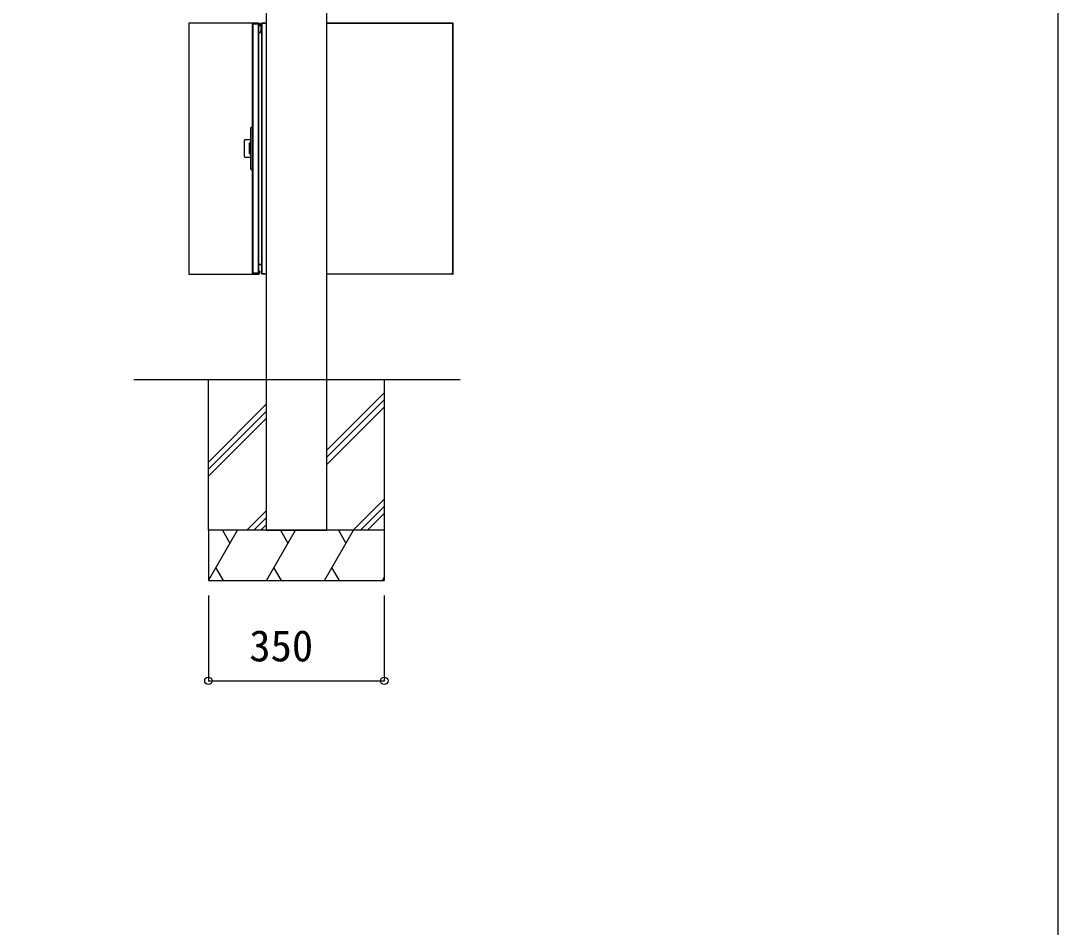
# Model space of a CAD drawing. Units: millimetres, scale not verified. Extents: x -4375 to 4375, y -6498 to 6471.
# Drawn here: x 2309 to 4375, y -107 to 1698 of the extents above; entities that cross this region are included whole.
import ezdxf
from ezdxf.enums import TextEntityAlignment as Align

# ---------------------------------------------------------------- set-up
doc = ezdxf.new("R2010")
doc.units = ezdxf.units.MM
doc.header["$LTSCALE"] = 30
for name, color, linetype in [('0-3_YKK_A1', 4, 'Continuous'), ('0-4_YKK_D', 6, 'Continuous'), ('0-5_YKK_ZWAK', 7, 'Continuous')]:
    doc.layers.add(name, color=color, linetype=linetype)
doc.styles.add('ＭＳ ゴシック', font='')
doc.styles.get('ＭＳ ゴシック').set_extended_font_data('MS Gothic')

msp = doc.modelspace()

# ---------------------------------------------------------------- linework, layer by layer
at = {"layer": '0-3_YKK_A1'}
for p, q in [((2798, 2583.5), (2798, 983.5)), ((2918, 2583.5), (2918, 983.5)), ((2770.5, 1692.7), (2770.5, 1692.5)), ((2771.3, 1693.5), (2771.5, 1693.5)), ((2771.3, 1692.7), (2771.3, 1692.5)), ((2771.5, 1692.7), (2771.3, 1692.7)), ((2771.3, 1692.5), (2771.3, 1195.5)), ((2771.3, 1692.5), (2782.65, 1692.5)), ((2771.5, 1692.7), (2771.5, 1693.5)), ((2771.5, 1693.5), (2772, 1693.5)), ((2772, 1692.7), (2771.5, 1692.7)), ((2772, 1693.5), (2772, 1692.7)), ((2782.5, 1693.5), (2772, 1693.5)), ((2772, 1692.7), (2782.5, 1692.7)), ((2782.5, 1692.7), (2782.5, 1693.5)), ((2783.5, 1693.5), (2784.2, 1693.5)), ((2783.5, 1692.7), (2784.2, 1692.7)), ((2783.5, 1195.5), (2783.5, 1692.5)), ((2783.5, 1675), (2787.4, 1675)), ((2788.4, 1674.8), (2783.5, 1674.8)), ((2784.2, 1690.5), (2784.2, 1692.7)), ((2784.2, 1690.5), (2785, 1690.5)), ((2784.2, 1688.5), (2784.2, 1690.5)), ((2785, 1688.5), (2784.2, 1688.5)), ((2785, 1692.7), (2785, 1690.5)), ((2785, 1690.5), (2785, 1688.5)), ((2787.4, 1692.7), (2787.4, 1692.5)), ((2787.4, 1692.5), (2787.4, 1692)), ((2787.4, 1692.5), (2788.2, 1692.5)), ((2787.4, 1692), (2787.4, 1680.5)), ((2787.4, 1692), (2788.2, 1692)), ((2787.4, 1680.5), (2788.2, 1680.5)), ((2787.4, 1680.5), (2787.4, 1678.5)), ((2787.4, 1678.5), (2788.2, 1678.5)), ((2788.2, 1693.5), (2789.4, 1693.5)), ((2788.2, 1692.7), (2789.4, 1692.7)), ((2788.2, 1692.5), (2788.2, 1692.7)), ((2788.2, 1692), (2788.2, 1692.5)), ((2788.2, 1680.5), (2788.2, 1692)), ((2788.2, 1678.5), (2788.2, 1680.5)), ((2788.2, 1675.8), (2788.2, 1678.5)), ((2788.4, 1692.5), (2788.4, 1692.7)), ((2788.4, 1692.5), (2788.4, 1194.5)), ((2788.4, 1692.5), (2789.2, 1692.5)), ((2789.2, 1692.5), (2789.2, 1194.5)), ((2789.4, 1692.5), (2789.2, 1692.5)), ((2798, 1693.5), (2789.4, 1693.5)), ((2789.4, 1693.5), (2789.4, 1692.7)), ((2789.4, 1692.5), (2789.4, 1692.7)), ((2798, 1692.7), (2789.4, 1692.7)), ((3169.7, 1693.5), (2918, 1693.5)), ((3169.7, 1692.7), (2918, 1692.7)), ((3169.7, 1693.5), (3169.7, 1692.7)), ((3169.7, 1194.5), (3169.7, 1692.7)), ((3169.7, 1692.7), (3170.5, 1692.7)), ((3170.5, 1692.63), (3170.5, 1692.7)), ((3170.5, 1194.5), (3170.5, 1692.63)), ((2768.48, 1486.06), (2770.5, 1486.1)), ((2754.5, 1427.99), (2754.5, 1460.21)), ((2767.5, 1461.42), (2755.48, 1461.21)), ((2764.9, 1433.51), (2764.9, 1454.69)), ((2767.5, 1455.77), (2765.27, 1455.17)), ((2755.48, 1426.99), (2767.5, 1426.78)), ((2765.27, 1433.03), (2767.5, 1432.43)), ((2767.5, 1403.13), (2767.5, 1404.13)), ((2770.5, 1402.1), (2768.48, 1402.13)), ((2783.5, 1213.2), (2788.4, 1213.2)), ((2788.4, 1213), (2783.5, 1213)), ((2788.4, 1212.2), (2783.5, 1212.2)), ((2784.2, 1197.5), (2784.2, 1199.5)), ((2770.5, 1195.3), (2770.5, 1195.5)), ((2782.65, 1195.5), (2771.3, 1195.5)), ((2771.3, 1195.3), (2771.3, 1195.5)), ((2771.5, 1195.3), (2771.3, 1195.3)), ((2771.5, 1194.5), (2771.3, 1194.5)), ((2771.5, 1194.5), (2771.5, 1195.3)), ((2771.5, 1195.3), (2772, 1195.3)), ((2772, 1194.5), (2771.5, 1194.5)), ((2772, 1195.3), (2772, 1194.5)), ((2782.5, 1195.3), (2772, 1195.3)), ((2772, 1194.5), (2782.5, 1194.5)), ((2782.5, 1194.5), (2782.5, 1195.3)), ((2782.5, 1195.3), (2783.5, 1195.3)), ((2784.2, 1195.3), (2783.5, 1195.3)), ((2784.2, 1194.5), (2783.5, 1194.5)), ((2784.2, 1197.5), (2784.2, 1195.3)), ((2785, 1197.5), (2784.2, 1197.5)), ((2785, 1195.3), (2785, 1197.5)), ((2788.4, 1194.5), (2789.2, 1194.5)), ((2794.4, 1194.5), (2789.2, 1194.5)), ((2789.4, 1194.5), (2789.4, 1194.3)), ((2790.2, 1194.5), (2790.2, 1194.3)), ((2793.4, 1194.3), (2790.2, 1194.3)), ((2793.4, 1193.5), (2790.2, 1193.5)), ((2790.4, 1194.3), (2790.4, 1194.5)), ((2793.4, 1194.3), (2793.4, 1193.5)), ((2794.4, 1194.3), (2793.4, 1194.3)), ((2794.4, 1193.5), (2793.4, 1193.5)), ((2794.4, 1194.5), (2794.4, 1194.3)), ((2794.4, 1194.3), (2798, 1194.3)), ((2794.4, 1194.3), (2794.4, 1193.5)), ((2798, 1193.5), (2794.4, 1193.5)), ((2918, 1194.3), (3165.5, 1194.3)), ((3165.5, 1193.5), (2918, 1193.5)), ((3165.5, 1194.5), (3169.7, 1194.5)), ((3165.5, 1194.3), (3165.5, 1194.5)), ((3165.5, 1193.5), (3165.5, 1194.3)), ((3166.5, 1194.3), (3165.5, 1194.3)), ((3166.5, 1193.5), (3165.5, 1193.5)), ((3166.5, 1194.3), (3168.9, 1194.3)), ((3166.5, 1193.5), (3166.5, 1194.3)), ((3169.5, 1194.3), (3166.5, 1194.3)), ((3170.5, 1194.3), (3169.5, 1194.3)), ((3169.5, 1193.5), (3170.5, 1193.5)), ((3169.7, 1194.5), (3170.5, 1194.5)), ((3170.5, 1193.5), (3170.5, 1194.3)), ((2534.27, 983.5), (3184.48, 983.5)), ((2798, 983.5), (2798, 683.5)), ((2918, 983.5), (2918, 683.5)), ((2918, 842.26), (3033, 957.26)), ((2683, 819.39), (2798, 934.39)), ((2918, 828.11), (3033, 943.11)), ((2683, 805.25), (2798, 920.25)), ((2918, 813.97), (3033, 928.97)), ((2683, 791.1), (2798, 906.1)), ((2971.38, 683.5), (3033, 745.12)), ((2985.52, 683.5), (3033, 730.98)), ((2759.24, 683.5), (2798, 722.26)), ((2773.39, 683.5), (2798, 708.11)), ((2999.66, 683.5), (3033, 716.84)), ((2683, 583.5), (2740.73, 683.5)), ((2710.74, 683.5), (2725.74, 657.52)), ((2787.53, 683.5), (2798, 693.97)), ((2798, 683.5), (2918, 683.5)), ((2798.47, 583.5), (2856.2, 683.5)), ((2826.21, 683.5), (2841.21, 657.52)), ((2828, 683.5), (2888, 683.5)), ((2913.94, 583.5), (2971.67, 683.5)), ((2941.68, 683.5), (2956.68, 657.52)), ((3033, 683.5), (3033, 583.5)), ((2713, 583.5), (2698, 609.48)), ((2828.47, 583.5), (2813.47, 609.48)), ((2943.94, 583.5), (2928.94, 609.48)), ((2683, 583.5), (3033, 583.5)), ((3029.41, 583.5), (3033, 589.72))]:
    msp.add_line(p, q, dxfattribs=at)
for points in [[(2771.3, 1693.5), (2643.9, 1693.5), (2643.9, 1193.5), (2783.1, 1193.5)], [(2771.3, 1195.5), (2770.5, 1195.5), (2770.5, 1692.5), (2771.3, 1692.5)], [(2782.5, 1693.5), (2783.5, 1693.5), (2783.5, 1692.7), (2782.5, 1692.7)], [(2783.5, 1195.5), (2782.65, 1195.5), (2782.65, 1692.5), (2783.5, 1692.5)], [(2783.5, 1675.8), (2787.4, 1675.8), (2787.4, 1678.5)], [(2767.5, 1404.13), (2767.5, 1484.06), (2767.5, 1485.06)], [(2767.49, 1461.2), (2767.5, 1461.2), (2767.5, 1461.2)], [(2767.5, 1427), (2767.5, 1427), (2767.49, 1427)], [(2784.2, 1199.5), (2785, 1199.5), (2785, 1197.5)], [(2783.5, 1195.3), (2783.5, 1194.5), (2782.5, 1194.5)], [(3169.5, 1194.3), (3169.5, 1193.5), (3166.5, 1193.5)], [(3033, 683.5), (2683, 683.5), (2683, 583.5)]]:
    msp.add_lwpolyline(points, dxfattribs=at)
msp.add_lwpolyline([(2683, 983.5), (3033, 983.5), (3033, 683.5), (2683, 683.5)], close=True, dxfattribs=at)
for centre, radius, start, end in [((2771.3, 1692.7), 0.8, 90, 180), ((2784.2, 1692.7), 0.8, 0, 90), ((2788.2, 1692.7), 0.8, 90, 180), ((2787.4, 1675.8), 0.8, 270, 0), ((3169.7, 1692.7), 0.8, 0, 90), ((3169.57, 1686.65), 6.05, 81.14115, 88.75654), ((2768.5, 1485.06), 1, 91, 180), ((2755.5, 1460.21), 1, 91, 180), ((2765.4, 1454.69), 0.5, 105, 180), ((2755.5, 1427.99), 1, 180, 269), ((2765.4, 1433.51), 0.5, 180, 255), ((2768.5, 1403.13), 1, 180, 269), ((2771.3, 1195.3), 0.8, 180, 270), ((2784.2, 1195.3), 0.8, 270, 0), ((2790.2, 1194.3), 0.8, 180, 270), ((3168.9, 1195.1), 0.8, 270, 311.40962)]:
    msp.add_arc(centre, radius, start, end, dxfattribs=at)
at = {"layer": '0-4_YKK_D'}
for p, q in [((2683, 553.5), (2683, 382.5)), ((3033, 553.5), (3033, 382.5)), ((2683, 383.5), (3033, 383.5))]:
    msp.add_line(p, q, dxfattribs=at)
for centre in [(2683, 383.5), (3033, 383.5)]:
    msp.add_circle(centre, 7.5, dxfattribs=at)
at = {"layer": '0-5_YKK_ZWAK'}
msp.add_lwpolyline([(-4375, -6498.5), (4375, -6498.5), (4375, 6251.5)], dxfattribs=at)

# ---------------------------------------------------------------- texts
at = {"layer": '0-4_YKK_D', "style": 'ＭＳ ゴシック'}
msp.add_text('350', height=62.32, dxfattribs=at).set_placement((2764.31, 403.5), align=Align.BOTTOM_LEFT)

doc.saveas('drawing.dxf')
